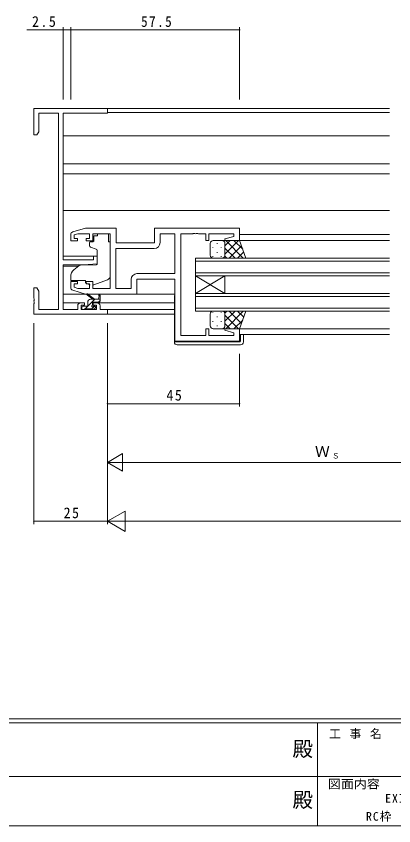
# Model space of a CAD drawing. Units: millimetres on the paper. Extents: x -420 to 373, y -297 to 267.
# Drawn here: x -135.2 to -6.7, y -297 to -21.6 of the extents above; entities that cross this region are included whole.
import ezdxf
from ezdxf.enums import TextEntityAlignment as Align

# ---------------------------------------------------------------- set-up
doc = ezdxf.new("R2010")
doc.units = ezdxf.units.MM
for name, color, linetype, lineweight in [('0-1_YKK_ZWAK', 7, 'Continuous', 9), ('0-3_YKK_12', 2, 'Continuous', 9), ('0-4_YKK_D', 6, 'Continuous', 9), ('0-6_YKK_13', 4, 'Continuous', 9), ('0-7_YKK_11', 7, 'Continuous', 9)]:
    doc.layers.add(name, color=color, linetype=linetype, lineweight=lineweight)
doc.layers.add('0-2_USER1', color=3, linetype='Continuous')
doc.styles.add('ＭＳ ゴシック', font='')
doc.styles.get('ＭＳ ゴシック').set_extended_font_data('MS Gothic')

msp = doc.modelspace()

# ---------------------------------------------------------------- linework, layer by layer
at = {"layer": '0-1_YKK_ZWAK'}
for p, q in [((352.3, -260.6), (-417.7, -260.6)), ((314.5, -262), (-417.7, -262)), ((-32.7, -262), (-32.7, -297)), ((-160.1, -280.199), (-31.3, -280.199)), ((-31.3, -280.199), (97.5, -280.199)), ((-417.7, -297), (314.5, -297))]:
    msp.add_line(p, q, dxfattribs=at)
at = {"layer": '0-3_YKK_12'}
for p, q in [((-8.175, -53.034), (-104.475, -53.034)), ((-8.175, -54.434), (-104.175, -54.434)), ((-8.175, -62.334), (-119.175, -62.334)), ((-8.175, -71.834), (-119.175, -71.834)), ((-8.175, -75.234), (-119.175, -75.234)), ((-8.175, -87.734), (-119.175, -87.734)), ((-8.175, -95.934), (-59.175, -95.934)), ((-8.175, -97.934), (-59.42, -97.934)), ((-107.675, -103.234), (-119.175, -103.234)), ((-74.174, -103.934), (-74.174, -109.934)), ((-8.175, -103.934), (-74.174, -103.934)), ((-114.052, -106.634), (-119.175, -106.634)), ((-74.174, -104.934), (-8.175, -104.934)), ((-8.175, -108.934), (-74.174, -108.934)), ((-74.174, -109.934), (-64.174, -115.934)), ((-74.174, -115.934), (-64.174, -109.934)), ((-74.174, -115.934), (-74.174, -109.934)), ((-74.174, -109.934), (-8.175, -109.934)), ((-64.174, -115.934), (-64.174, -109.934)), ((-74.174, -115.934), (-74.174, -121.934)), ((-8.175, -115.934), (-74.174, -115.934)), ((-74.174, -116.934), (-8.175, -116.934)), ((-113.275, -119.134), (-119.175, -119.134)), ((-81.375, -119.134), (-107.675, -119.134)), ((-8.175, -120.934), (-74.174, -120.934)), ((-81.375, -121.404), (-104.475, -121.404)), ((-81.375, -123.034), (-104.475, -123.034)), ((-74.174, -121.934), (-8.175, -121.934)), ((-8.175, -127.934), (-59.675, -127.934)), ((-8.175, -129.934), (-59.175, -129.934))]:
    msp.add_line(p, q, dxfattribs=at)
at = {"layer": '0-4_YKK_D'}
for p, q in [((-119.175, -50.034), (-119.175, -25.334)), ((-116.675, -50.034), (-116.675, -25.334)), ((-116.675, -50.034), (-116.675, -25.334)), ((-59.175, -26.334), (-116.675, -26.334)), ((-59.175, -50.034), (-59.175, -25.334)), ((-129.175, -126.034), (-129.175, -194.434)), ((-104.175, -126.034), (-104.175, -194.434)), ((-104.175, -136.434), (-104.175, -174.434)), ((-104.175, -136.434), (-104.175, -154.434)), ((-104.175, -136.434), (-104.175, -194.434)), ((-59.175, -136.434), (-59.175, -154.434)), ((-104.175, -153.434), (-59.175, -153.434)), ((-104.175, -173.434), (-98.979, -170.434)), ((-98.979, -176.434), (-98.979, -170.434)), ((-104.175, -173.434), (-98.979, -176.434)), ((-104.175, -173.434), (-93.783, -173.434)), ((-98.175, -173.434), (39.825, -173.434)), ((-104.175, -193.434), (-98.113, -189.934)), ((-98.113, -196.934), (-98.113, -189.934)), ((-104.175, -193.434), (-129.175, -193.434)), ((-104.175, -193.434), (-98.113, -196.934)), ((-104.175, -193.434), (-92.051, -193.434)), ((228.825, -193.434), (-97.175, -193.434))]:
    msp.add_line(p, q, dxfattribs=at)
msp.add_lwpolyline([(-116.675, -26.334), (-119.175, -26.334), (-131.573, -26.334)], dxfattribs=at)
for centre, start, end in [((-119.175, -26.334), 0, 180), ((-119.175, -26.334), 180, 0), ((-116.675, -26.334), 0, 180), ((-116.675, -26.334), 0, 180), ((-116.675, -26.334), 180, 0), ((-116.675, -26.334), 180, 0), ((-59.175, -26.334), 0, 180), ((-59.175, -26.334), 180, 0), ((-104.175, -153.434), 0, 180), ((-104.175, -153.434), 180, 0), ((-59.175, -153.434), 0, 180), ((-59.175, -153.434), 180, 0), ((-129.175, -193.434), 0, 180), ((-129.175, -193.434), 180, 0)]:
    msp.add_arc(centre, 0.106, start, end, dxfattribs=at)
at = {"layer": '0-6_YKK_13'}
for p, q in [((-108.745, -97.334), (-108.745, -96.334)), ((-107.575, -96.334), (-108.745, -96.334)), ((-107.575, -95.664), (-107.575, -96.334)), ((-107.575, -95.664), (-103.775, -95.664)), ((-103.775, -95.664), (-103.775, -96.334)), ((-103.775, -97.334), (-103.775, -96.334)), ((-110.275, -98.634), (-110.275, -99.684)), ((-109.045, -98.334), (-109.975, -98.334)), ((-108.745, -97.334), (-108.745, -98.034)), ((-103.775, -98.334), (-103.775, -97.334)), ((-103.775, -98.334), (-103.175, -98.334)), ((-103.175, -109.889), (-103.175, -98.334)), ((-69.175, -102.934), (-69.175, -98.934)), ((-68.175, -97.934), (-65.175, -97.934)), ((-66.812, -98.854), (-66.812, -99.054)), ((-59.175, -97.934), (-65.175, -97.934)), ((-64.175, -99.726), (-62.383, -97.934)), ((-64.175, -102.555), (-59.555, -97.934)), ((-64.175, -98.934), (-64.175, -102.534)), ((-63.907, -97.934), (-57.907, -103.934)), ((-61.078, -97.934), (-58.118, -100.895)), ((-57.032, -103.934), (-59.175, -97.934)), ((-109.946, -100.154), (-107.946, -100.882)), ((-107.675, -101.331), (-107.675, -105.937)), ((-68.227, -100.269), (-68.227, -100.469)), ((-65.397, -100.269), (-65.397, -100.469)), ((-64.175, -99.334), (-64.175, -102.934)), ((-64.175, -100.494), (-60.735, -103.934)), ((-62.726, -103.934), (-58.531, -99.739)), ((-59.898, -103.934), (-57.786, -101.823)), ((-68.227, -103.299), (-68.227, -103.499)), ((-65.175, -103.934), (-68.175, -103.934)), ((-66.812, -101.884), (-66.812, -102.084)), ((-65.397, -103.299), (-65.397, -103.499)), ((-65.397, -103.934), (-57.032, -103.934)), ((-64.232, -103.266), (-63.564, -103.934)), ((-113.912, -106.517), (-115.603, -107.936)), ((-107.892, -106.236), (-113.278, -106.283)), ((-116.675, -110.234), (-116.675, -111.534)), ((-116.675, -111.534), (-111.675, -111.534)), ((-111.675, -111.534), (-111.675, -111.834)), ((-111.675, -111.834), (-111.675, -112.331)), ((-110.369, -112.94), (-111.675, -112.331)), ((-108.803, -112.975), (-104.166, -111.3)), ((-111.602, -116.134), (-119.175, -116.134)), ((-108.439, -117.904), (-111.739, -121.204)), ((-109.175, -117.904), (-110.994, -116.503)), ((-108.575, -117.904), (-110.793, -116.221)), ((-109.875, -117.904), (-106.675, -117.904)), ((-106.675, -118.385), (-107.194, -118.904)), ((-106.975, -116.778), (-107.174, -117.904)), ((-106.675, -118.604), (-106.675, -116.605)), ((-81.175, -116.134), (-94.675, -116.134)), ((-81.375, -116.634), (-81.375, -132.134)), ((-81.175, -116.634), (-81.375, -116.634)), ((-112.875, -120.604), (-112.875, -121.104)), ((-111.175, -120.304), (-112.575, -120.304)), ((-110.875, -120.004), (-110.875, -118.904)), ((-108.594, -120.304), (-109.67, -121.38)), ((-109.275, -119.843), (-109.275, -119.204)), ((-108.975, -118.904), (-106.975, -118.904)), ((-108.475, -120.304), (-108.814, -120.304)), ((-108.763, -121.316), (-108.263, -120.816)), ((-112.575, -121.404), (-112.075, -121.404)), ((-111.875, -121.204), (-109.775, -121.204)), ((-109.575, -121.404), (-108.975, -121.404)), ((-69.175, -122.936), (-69.175, -126.936)), ((-68.227, -122.571), (-68.227, -122.371)), ((-65.175, -121.936), (-68.175, -121.936)), ((-66.812, -123.986), (-66.812, -123.786)), ((-65.397, -121.936), (-57.032, -121.936)), ((-65.397, -122.571), (-65.397, -122.371)), ((-64.232, -122.604), (-63.564, -121.936)), ((-64.175, -125.376), (-60.735, -121.936)), ((-64.175, -126.536), (-64.175, -122.936)), ((-64.175, -123.315), (-59.555, -127.936)), ((-64.175, -126.936), (-64.175, -123.336)), ((-63.907, -127.936), (-57.907, -121.936)), ((-62.726, -121.936), (-58.531, -126.132)), ((-59.898, -121.936), (-57.786, -124.048)), ((-57.032, -121.936), (-59.175, -127.936)), ((-68.227, -125.601), (-68.227, -125.401)), ((-65.397, -125.601), (-65.397, -125.401)), ((-64.175, -126.144), (-62.383, -127.936)), ((-61.078, -127.936), (-58.118, -124.975)), ((-68.175, -127.936), (-65.175, -127.936)), ((-66.812, -127.016), (-66.812, -126.816)), ((-59.175, -127.936), (-65.175, -127.936)), ((-81.375, -132.134), (-81.375, -132.434)), ((-58.875, -129.934), (-58.875, -132.134)), ((-57.875, -132.434), (-57.875, -129.934)), ((-80.875, -132.434), (-81.375, -132.434)), ((-59.175, -132.434), (-80.875, -132.434)), ((-80.375, -133.434), (-58.875, -133.434))]:
    msp.add_line(p, q, dxfattribs=at)
for centre, radius, start, end in [((-109.975, -98.634), 0.3, 90, 180), ((-109.045, -98.034), 0.3, 270, 0), ((-68.175, -98.934), 1, 90, 180), ((-65.175, -98.934), 1, 0, 90), ((-65.175, -98.934), 1, 0, 90), ((-109.775, -99.684), 0.5, 180, 250), ((-108.175, -101.331), 0.5, 0, 70), ((-68.175, -102.934), 1, 180, 270), ((-65.175, -102.934), 1, 270, 0), ((-65.175, -102.934), 1, 270, 0), ((-113.269, -107.283), 1, 90.5, 130), ((-107.975, -105.937), 0.3, 270.5, 0), ((-113.675, -110.234), 3, 130, 180), ((-104.675, -109.889), 1.5, 289.85326, 0), ((-109.946, -112.034), 1, 245, 262.59306), ((-109.143, -112.034), 1, 273.88683, 289.85326), ((-110.975, -116.304), 0.2, 24.41711, 264.41711), ((-109.875, -118.904), 1, 90, 180), ((-106.875, -116.605), 0.2, 0, 239.99998), ((-112.575, -120.604), 0.3, 90, 180), ((-112.575, -121.104), 0.3, 180, 270), ((-111.175, -120.004), 0.3, 270, 0), ((-109.275, -120.304), 0.25, 123.05573, 326.94426), ((-109.575, -119.843), 0.3, 303.05573, 0), ((-108.975, -119.204), 0.3, 90, 180), ((-108.814, -120.604), 0.3, 90, 146.94426), ((-108.475, -120.604), 0.3, 314.99998, 90), ((-106.975, -118.604), 0.3, 270, 0), ((-112.075, -121.204), 0.2, 270, 0), ((-109.575, -121.204), 0.2, 180, 270), ((-108.975, -121.104), 0.3, 270, 314.99998), ((-68.175, -122.936), 1, 90, 180), ((-65.175, -122.936), 1, 0, 90), ((-65.175, -122.936), 1, 0, 90), ((-68.175, -126.936), 1, 180, 270), ((-65.175, -126.936), 1, 270, 0), ((-65.175, -126.936), 1, 270, 0), ((-59.175, -132.134), 0.3, 270, 0), ((-80.375, -132.434), 1, 180, 270), ((-58.875, -132.434), 1, 270, 0)]:
    msp.add_arc(centre, radius, start, end, dxfattribs=at)
at = {"layer": '0-7_YKK_11'}
msp.add_line((-101.245, -114.204), (-101.245, -100.664), dxfattribs=at)
for points in [[(-120.805, -121.404), (-120.805, -54.664), (-127.545, -54.664), (-127.545, -60.943), (-128.175, -62.034), (-129.175, -62.034), (-129.175, -53.034), (-104.175, -53.034), (-104.175, -54.664), (-119.175, -54.664), (-119.175, -104.534), (-108.875, -104.534), (-108.875, -103.234), (-107.675, -103.234), (-107.675, -105.84), (-112.175, -106.234), (-119.175, -106.234), (-119.175, -121.404), (-114.275, -121.404), (-114.275, -120.134)], [(-116.675, -113.89), (-116.675, -111.834), (-114.375, -111.834), (-114.375, -112.634), (-115.475, -112.634), (-115.475, -113.846), (-114.28, -114.204), (-110.275, -114.204), (-110.275, -112.634), (-111.375, -112.634), (-111.375, -111.834), (-109.075, -111.834), (-109.075, -114.204), (-103.175, -114.204), (-103.175, -95.664), (-109.075, -95.664), (-109.075, -98.034), (-111.375, -98.034), (-111.375, -97.234), (-110.275, -97.234), (-110.275, -95.664), (-114.28, -95.664), (-115.475, -96.023), (-115.475, -97.234), (-114.375, -97.234), (-114.375, -98.034), (-116.675, -98.034), (-116.675, -95.978)], [(-115.962, -95.02), (-111.675, -93.734), (-101.175, -93.734), (-101.175, -98.734), (-88.175, -98.734), (-88.175, -93.734), (-59.175, -93.734), (-59.175, -97.934), (-64.136, -97.934), (-64.204, -97.412), (-61.105, -96.581), (-61.105, -95.664), (-69.675, -95.664), (-69.675, -97.934), (-70.675, -97.934), (-70.675, -95.664), (-73.217, -95.664), (-73.4, -95.544), (-73.95, -95.544), (-74.133, -95.664), (-74.217, -95.664), (-74.4, -95.544), (-74.95, -95.544), (-75.133, -95.664), (-79.175, -95.664)], [(-79.175, -95.664), (-79.175, -130.204), (-70.675, -130.204), (-70.675, -127.934), (-69.675, -127.934), (-69.675, -130.204), (-61.105, -130.204), (-61.105, -129.287), (-64.204, -128.456), (-64.136, -127.934), (-59.175, -127.934), (-59.175, -132.134), (-81.175, -132.134), (-81.175, -111.134), (-94.175, -111.134), (-94.175, -116.134), (-111.675, -116.134), (-115.962, -114.848)], [(-86.245, -98.664), (-86.245, -95.664), (-81.175, -95.664), (-81.175, -109.204), (-94.105, -109.204)], [(-101.245, -114.204), (-101.245, -100.664), (-88.245, -100.664)], [(-96.105, -111.204), (-96.105, -114.204), (-101.245, -114.204)], [(-106.675, -120.134), (-106.675, -121.404), (-104.175, -121.404), (-104.175, -123.034), (-129.175, -123.034), (-129.175, -119.492), (-129.055, -119.309), (-129.055, -118.759), (-129.175, -118.576), (-129.175, -118.492), (-129.055, -118.309), (-129.055, -117.759), (-129.175, -117.576), (-129.175, -114.034), (-128.175, -114.034), (-127.545, -115.125), (-127.545, -121.404), (-120.805, -121.404)], [(-113.275, -119.134), (-111.975, -119.134), (-111.975, -119.934), (-113.075, -119.934), (-113.075, -121.404), (-107.875, -121.404), (-107.875, -119.934), (-108.975, -119.934), (-108.975, -119.134), (-107.675, -119.134)]]:
    msp.add_lwpolyline(points, dxfattribs=at)
for centre, radius, start, end in [((-115.675, -95.978), 1, 106.69925, 180.00003), ((-88.245, -98.664), 2, 270, 359.99998), ((-94.105, -111.204), 2, 90, 179.99998), ((-115.675, -113.89), 1, 179.99995, 253.30074), ((-113.275, -120.134), 1, 90, 179.99998), ((-107.675, -120.134), 1, 0, 89.99998)]:
    msp.add_arc(centre, radius, start, end, dxfattribs=at)

# ---------------------------------------------------------------- texts
at = {"layer": '0-1_YKK_ZWAK', "color": 2, "style": 'ＭＳ ゴシック'}
for p in [(-41.182, -274.956), (-41.182, -292.278)]:
    msp.add_text('殿', height=5.132, dxfattribs=at).set_placement(p, align=Align.BOTTOM_LEFT)
at = {"layer": '0-1_YKK_ZWAK', "style": 'ＭＳ ゴシック', "width": 1.1}
msp.add_text('図面内容', height=2.933, dxfattribs=at).set_placement((-29.083, -285.148), align=Align.BOTTOM_LEFT)
at = {"layer": '0-1_YKK_ZWAK', "insert": (-28.688, -267.533), "char_height": 2.933, "attachment_point": 7, "style": 'ＭＳ ゴシック'}
msp.add_mtext('\\T1.16;工\\~事\\~名', dxfattribs=at)
at = {"layer": '0-2_USER1', "color": 7, "char_height": 2.933, "attachment_point": 7, "style": 'ＭＳ ゴシック'}
for s, insert in [('\\T1.17;EXIMA31\\~片引き窓【内動タイプ】T-2仕様\\~', (-9.627, -289.449)), ('\\T1.17;RC枠\\~アングル無\\~Aタイプ／30mm溝幅\\~', (-16.143, -295.625))]:
    msp.add_mtext(s, dxfattribs=dict(at, insert=insert))
at = {"layer": '0-4_YKK_D', "color": 3, "style": 'ＭＳ ゴシック'}
msp.add_text('Ｗ', height=3.666, dxfattribs=at).set_placement((-33.495, -172.634), align=Align.BOTTOM_LEFT)
at = {"layer": '0-4_YKK_D', "color": 4, "style": 'ＭＳ ゴシック'}
msp.add_text('Ｓ', height=1.833, dxfattribs=at).set_placement((-27.735, -172.634), align=Align.BOTTOM_LEFT)
at = {"layer": '0-4_YKK_D', "color": 3, "char_height": 3.666, "attachment_point": 7, "style": 'ＭＳ ゴシック'}
for s, insert in [('\\T1.21;\\W0.95;2.5', (-129.824, -25.334)), ('\\T1.22;\\W0.9;57.5', (-92.725, -25.334)), ('\\T1.21;\\W0.95;45', (-84.075, -152.434)), ('\\T1.21;\\W0.95;25', (-119.075, -192.434))]:
    msp.add_mtext(s, dxfattribs=dict(at, insert=insert))

doc.saveas('drawing.dxf')
